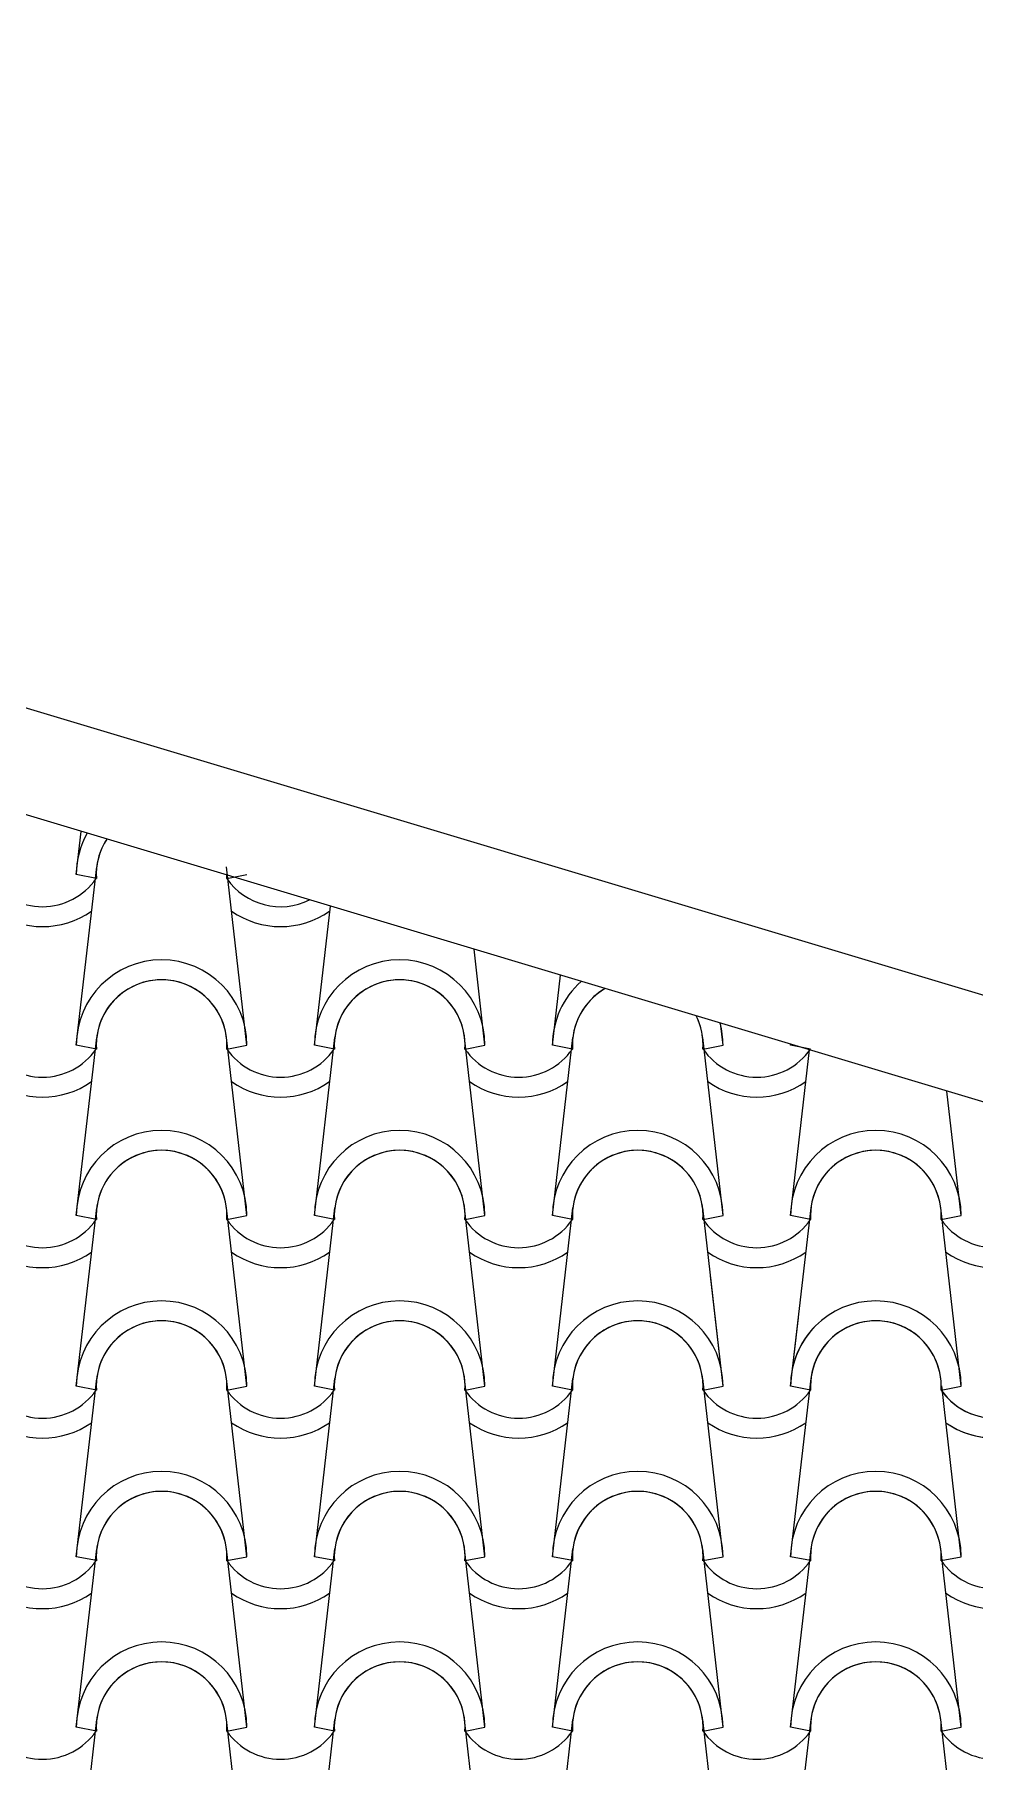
# Model space of a CAD drawing. Header units: millimetres. Extents: x -255 to 41745, y 236 to 29936.
# Drawn here: x 33497 to 34186, y 12735 to 14001 of the extents above; entities that cross this region are included whole.
import ezdxf

# ---------------------------------------------------------------- set-up
doc = ezdxf.new("R2010")
doc.units = ezdxf.units.MM
doc.layers.add('1', color=1, linetype='Continuous')
doc.layers.add('CALIDADES', color=7, linetype='Continuous')

# ---------------------------------------------------------------- blocks, each defined once
blk = doc.blocks.new('PP')
at = {"layer": '1'}
for p, q in [((1682.5, -537.5), (1686.1, -505.8)), ((1682.5, -662.5), (1697.5, -531.8)), ((1697.2, -540.4), (1682.5, -537.5)), ((1697.2, -540.4), (1682.5, -537.5)), ((1807.5, -662.5), (1792.6, -531.8)), ((1792.9, -540.4), (1807.5, -537.5)), ((1792.9, -540.4), (1807.5, -537.5)), ((1857, -662.5), (1868.7, -560.6)), ((1982, -662.5), (1974, -592.2)), ((2031.5, -662.5), (2037.4, -611.2)), ((1682.5, -787.5), (1697.5, -656.8)), ((1807.5, -787.5), (1792.6, -656.8)), ((1857, -787.5), (1872, -656.8)), ((1982, -787.5), (1967.1, -656.8)), ((2031.5, -787.5), (2046.5, -656.8)), ((2156.5, -787.5), (2141.6, -656.8)), ((2156.5, -662.5), (2154.7, -646.4)), ((1697.2, -665.4), (1682.5, -662.5)), ((1697.2, -665.4), (1682.5, -662.5)), ((1792.9, -665.4), (1807.5, -662.5)), ((1792.9, -665.4), (1807.5, -662.5)), ((1871.7, -665.4), (1857, -662.5)), ((1871.7, -665.4), (1857, -662.5)), ((1967.4, -665.4), (1982, -662.5)), ((1967.4, -665.4), (1982, -662.5)), ((2046.2, -665.4), (2031.5, -662.5)), ((2046.2, -665.4), (2031.5, -662.5)), ((2141.9, -665.4), (2156.5, -662.5)), ((2141.9, -665.4), (2156.5, -662.5)), ((2206, -662.5), (2206.1, -661.8)), ((2220.7, -665.4), (2206, -662.5)), ((2220.7, -665.4), (2206, -662.5)), ((2206, -787.5), (2219.9, -666)), ((2331, -787.5), (2320.6, -696.2)), ((1682.5, -912.5), (1697.5, -781.8)), ((1807.5, -912.5), (1792.6, -781.8)), ((1857, -912.5), (1872, -781.8)), ((1982, -912.5), (1967.1, -781.8)), ((2031.5, -912.5), (2046.5, -781.8)), ((2156.5, -912.5), (2141.6, -781.8)), ((2206, -912.5), (2221, -781.8)), ((2331, -912.5), (2316.1, -781.8)), ((1697.2, -790.4), (1682.5, -787.5)), ((1697.2, -790.4), (1682.5, -787.5)), ((1792.9, -790.4), (1807.5, -787.5)), ((1792.9, -790.4), (1807.5, -787.5)), ((1871.7, -790.4), (1857, -787.5)), ((1871.7, -790.4), (1857, -787.5)), ((1967.4, -790.4), (1982, -787.5)), ((1967.4, -790.4), (1982, -787.5)), ((2046.2, -790.4), (2031.5, -787.5)), ((2046.2, -790.4), (2031.5, -787.5)), ((2141.9, -790.4), (2156.5, -787.5)), ((2141.9, -790.4), (2156.5, -787.5)), ((2220.7, -790.4), (2206, -787.5)), ((2220.7, -790.4), (2206, -787.5)), ((2316.4, -790.4), (2331, -787.5)), ((2316.4, -790.4), (2331, -787.5)), ((2156.5, -912.5), (2147.3, -831.6)), ((2206, -912.5), (2211.8, -862.3)), ((1682.5, -1037.5), (1697.5, -906.8)), ((1807.5, -1037.5), (1792.6, -906.8)), ((1857, -1037.5), (1872, -906.8)), ((1982, -1037.5), (1967.1, -906.8)), ((2031.5, -1037.5), (2046.5, -906.8)), ((2156.5, -1037.5), (2141.6, -906.8)), ((2206, -1037.5), (2221, -906.8)), ((1697.2, -915.4), (1682.5, -912.5)), ((1697.2, -915.4), (1682.5, -912.5)), ((1697.2, -915.4), (1682.5, -912.5)), ((1697.2, -915.4), (1682.5, -912.5)), ((1792.9, -915.4), (1807.5, -912.5)), ((1792.9, -915.4), (1807.5, -912.5)), ((1792.9, -915.4), (1807.5, -912.5)), ((1792.9, -915.4), (1807.5, -912.5)), ((1871.7, -915.4), (1857, -912.5)), ((1871.7, -915.4), (1857, -912.5)), ((1871.7, -915.4), (1857, -912.5)), ((1871.7, -915.4), (1857, -912.5)), ((1967.4, -915.4), (1982, -912.5)), ((1967.4, -915.4), (1982, -912.5)), ((1967.4, -915.4), (1982, -912.5)), ((1967.4, -915.4), (1982, -912.5)), ((2046.2, -915.4), (2031.5, -912.5)), ((2046.2, -915.4), (2031.5, -912.5)), ((2046.2, -915.4), (2031.5, -912.5)), ((2046.2, -915.4), (2031.5, -912.5)), ((2141.9, -915.4), (2156.5, -912.5)), ((2141.9, -915.4), (2156.5, -912.5)), ((2141.9, -915.4), (2156.5, -912.5)), ((2141.9, -915.4), (2156.5, -912.5)), ((2220.7, -915.4), (2206, -912.5)), ((2220.7, -915.4), (2206, -912.5)), ((2220.7, -915.4), (2206, -912.5)), ((2220.7, -915.4), (2206, -912.5)), ((2316.4, -915.4), (2331, -912.5)), ((2316.4, -915.4), (2331, -912.5)), ((2316.4, -915.4), (2321.2, -914.5)), ((2316.4, -915.4), (2321.2, -914.5)), ((2331, -1037.5), (2316.8, -912.3)), ((1682.5, -1162.5), (1697.5, -1031.8)), ((1697.2, -1040.4), (1682.5, -1037.5)), ((1697.2, -1040.4), (1682.5, -1037.5)), ((1807.5, -1162.5), (1792.6, -1031.8)), ((1792.9, -1040.4), (1807.5, -1037.5)), ((1792.9, -1040.4), (1807.5, -1037.5)), ((1857, -1162.5), (1872, -1031.8)), ((1871.7, -1040.4), (1857, -1037.5)), ((1871.7, -1040.4), (1857, -1037.5)), ((1982, -1162.5), (1967.1, -1031.8)), ((1967.4, -1040.4), (1982, -1037.5)), ((1967.4, -1040.4), (1982, -1037.5)), ((2031.5, -1162.5), (2046.5, -1031.8)), ((2046.2, -1040.4), (2031.5, -1037.5)), ((2046.2, -1040.4), (2031.5, -1037.5)), ((2156.5, -1162.5), (2141.6, -1031.8)), ((2141.9, -1040.4), (2156.5, -1037.5)), ((2141.9, -1040.4), (2156.5, -1037.5)), ((2206, -1162.5), (2221, -1031.8)), ((2220.7, -1040.4), (2206, -1037.5)), ((2220.7, -1040.4), (2206, -1037.5)), ((2331, -1162.5), (2316.1, -1031.8)), ((2316.4, -1040.4), (2331, -1037.5)), ((2316.4, -1040.4), (2331, -1037.5)), ((1682.5, -1287.5), (1697.5, -1156.8)), ((1697.2, -1165.4), (1682.5, -1162.5)), ((1697.2, -1165.4), (1682.5, -1162.5)), ((1807.5, -1287.5), (1792.6, -1156.8)), ((1792.9, -1165.4), (1807.5, -1162.5)), ((1792.9, -1165.4), (1807.5, -1162.5)), ((1857, -1287.5), (1872, -1156.8)), ((1871.7, -1165.4), (1857, -1162.5)), ((1871.7, -1165.4), (1857, -1162.5)), ((1982, -1287.5), (1967.1, -1156.8)), ((1967.4, -1165.4), (1982, -1162.5)), ((1967.4, -1165.4), (1982, -1162.5)), ((2031.5, -1287.5), (2046.5, -1156.8)), ((2046.2, -1165.4), (2031.5, -1162.5)), ((2046.2, -1165.4), (2031.5, -1162.5)), ((2156.5, -1287.5), (2141.6, -1156.8)), ((2141.9, -1165.4), (2156.5, -1162.5)), ((2141.9, -1165.4), (2156.5, -1162.5)), ((2206, -1287.5), (2221, -1156.8)), ((2220.7, -1165.4), (2206, -1162.5)), ((2220.7, -1165.4), (2206, -1162.5)), ((2331, -1287.5), (2316.1, -1156.8)), ((2316.4, -1165.4), (2331, -1162.5)), ((2316.4, -1165.4), (2331, -1162.5))]:
    blk.add_line(p, q, dxfattribs=at)
for centre, radius, start, end in [((1745, -537.5), 62.5, 150.921, 180), ((1745, -537.5), 62.5, 150.921, 180), ((1745, -537.5), 47.9, 147.062, 183.5113), ((1745, -537.5), 47.9, 147.062, 183.5113), ((1745, -537.5), 47.9, 147.062, 173.162), ((1657.7, -513.1), 47.9, 214.756, 325.244), ((1657.7, -513.1), 47.9, 214.756, 325.244), ((1745, -537.5), 47.9, 356.4887, 359.5395), ((1745, -537.5), 47.9, 356.4887, 359.5395), ((1832.2, -513.1), 47.9, 214.756, 296.3617), ((1832.2, -513.1), 47.9, 214.756, 296.3617), ((1657.7, -513.1), 62.5, 234.9308, 305.0692), ((1832.2, -513.1), 62.5, 234.9308, 305.0692), ((1745, -662.5), 62.5, 0, 180), ((1745, -662.5), 62.5, 0, 180), ((1919.5, -662.5), 62.5, 0, 180), ((1919.5, -662.5), 62.5, 0, 180), ((1745, -662.5), 47.9, 356.4887, 183.5113), ((1745, -662.5), 47.9, 356.4887, 183.5113), ((1745, -662.5), 47.9, 6.838, 173.162), ((1919.5, -662.5), 47.9, 356.4887, 183.5113), ((1919.5, -662.5), 47.9, 356.4887, 183.5113), ((1919.5, -662.5), 47.9, 6.838, 173.162), ((2094, -662.5), 62.5, 131.6015, 180), ((2094, -662.5), 62.5, 131.6015, 180), ((2094, -662.5), 47.9, 120.035, 183.5113), ((2094, -662.5), 47.9, 120.035, 183.5113), ((2094, -662.5), 47.9, 120.035, 173.162), ((2094, -662.5), 47.9, 6.838, 26.5665), ((2094, -662.5), 47.9, 356.4887, 26.5665), ((2094, -662.5), 47.9, 356.4887, 26.5665), ((2094, -662.5), 62.5, 0, 15), ((2094, -662.5), 62.5, 0, 15), ((1657.7, -638.1), 47.9, 214.756, 325.244), ((1657.7, -638.1), 47.9, 214.756, 325.244), ((1832.2, -638.1), 47.9, 214.756, 325.244), ((1832.2, -638.1), 47.9, 214.756, 325.244), ((2006.7, -638.1), 47.9, 214.756, 325.244), ((2006.7, -638.1), 47.9, 214.756, 325.244), ((2181.2, -638.1), 47.9, 214.756, 325.244), ((2181.2, -638.1), 47.9, 214.756, 325.244), ((2268.5, -662.5), 62.5, 179.3719, 180), ((2268.5, -662.5), 62.5, 179.3719, 180), ((1657.7, -638.1), 62.5, 234.9308, 305.0692), ((1832.2, -638.1), 62.5, 234.9308, 305.0692), ((2006.7, -638.1), 62.5, 234.9308, 305.0692), ((2181.2, -638.1), 62.5, 234.9308, 305.0692), ((1745, -787.5), 62.5, 0, 180), ((1745, -787.5), 62.5, 0, 180), ((1919.5, -787.5), 62.5, 0, 180), ((1919.5, -787.5), 62.5, 0, 180), ((2094, -787.5), 62.5, 0, 180), ((2094, -787.5), 62.5, 0, 180), ((2268.5, -787.5), 62.5, 0, 180), ((2268.5, -787.5), 62.5, 0, 180), ((1745, -787.5), 47.9, 356.4887, 183.5113), ((1745, -787.5), 47.9, 356.4887, 183.5113), ((1745, -787.5), 47.9, 6.838, 173.162), ((1919.5, -787.5), 47.9, 356.4887, 183.5113), ((1919.5, -787.5), 47.9, 356.4887, 183.5113), ((1919.5, -787.5), 47.9, 6.838, 173.162), ((2094, -787.5), 47.9, 356.4887, 183.5113), ((2094, -787.5), 47.9, 356.4887, 183.5113), ((2094, -787.5), 47.9, 6.838, 173.162), ((2268.5, -787.5), 47.9, 356.4887, 183.5113), ((2268.5, -787.5), 47.9, 356.4887, 183.5113), ((2268.5, -787.5), 47.9, 6.838, 173.162), ((1657.7, -763.1), 47.9, 214.756, 325.244), ((1657.7, -763.1), 47.9, 214.756, 325.244), ((1832.2, -763.1), 47.9, 214.756, 325.244), ((1832.2, -763.1), 47.9, 214.756, 325.244), ((2006.7, -763.1), 47.9, 214.756, 325.244), ((2006.7, -763.1), 47.9, 214.756, 325.244), ((2181.2, -763.1), 47.9, 214.756, 325.244), ((2181.2, -763.1), 47.9, 214.756, 325.244), ((2355.7, -763.1), 47.9, 214.756, 325.244), ((2355.7, -763.1), 47.9, 214.756, 325.244), ((1657.7, -763.1), 62.5, 234.9308, 305.0692), ((1832.2, -763.1), 62.5, 234.9308, 305.0692), ((2006.7, -763.1), 62.5, 234.9308, 305.0692), ((2181.2, -763.1), 62.5, 234.9308, 305.0692), ((2355.7, -763.1), 62.5, 234.9308, 305.0692), ((1745, -912.5), 62.5, 0, 180), ((1745, -912.5), 62.5, 0, 180), ((1745, -912.5), 62.5, 0, 180), ((1745, -912.5), 62.5, 0, 180), ((1919.5, -912.5), 62.5, 0, 180), ((1919.5, -912.5), 62.5, 0, 180), ((1919.5, -912.5), 62.5, 0, 180), ((1919.5, -912.5), 62.5, 0, 180), ((2094, -912.5), 62.5, 0, 180), ((2094, -912.5), 62.5, 0, 180), ((2094, -912.5), 62.5, 0, 180), ((2094, -912.5), 62.5, 0, 180), ((2268.5, -912.5), 62.5, 0, 180), ((2268.5, -912.5), 62.5, 0, 180), ((1745, -912.5), 47.9, 356.4887, 183.5113), ((1745, -912.5), 47.9, 356.4887, 183.5113), ((1745, -912.5), 47.9, 356.4887, 183.5113), ((1745, -912.5), 47.9, 356.4887, 183.5113), ((1745, -912.5), 47.9, 6.838, 173.162), ((1745, -912.5), 47.9, 6.838, 173.162), ((1919.5, -912.5), 47.9, 356.4887, 183.5113), ((1919.5, -912.5), 47.9, 356.4887, 183.5113), ((1919.5, -912.5), 47.9, 356.4887, 183.5113), ((1919.5, -912.5), 47.9, 356.4887, 183.5113), ((1919.5, -912.5), 47.9, 6.838, 173.162), ((1919.5, -912.5), 47.9, 6.838, 173.162), ((2094, -912.5), 47.9, 356.4887, 183.5113), ((2094, -912.5), 47.9, 356.4887, 183.5113), ((2094, -912.5), 47.9, 356.4887, 183.5113), ((2094, -912.5), 47.9, 356.4887, 183.5113), ((2094, -912.5), 47.9, 6.838, 173.162), ((2094, -912.5), 47.9, 6.838, 173.162), ((2268.5, -912.5), 62.5, 135.0116, 180), ((2268.5, -912.5), 62.5, 135.0116, 180), ((2268.5, -912.5), 47.9, 356.4887, 183.5113), ((2268.5, -912.5), 47.9, 356.4887, 183.5113), ((2268.5, -912.5), 47.9, 6.838, 173.162), ((2268.5, -912.5), 47.9, 128.6934, 183.5113), ((2268.5, -912.5), 47.9, 128.6934, 183.5113), ((2268.5, -912.5), 47.9, 128.6934, 173.162), ((1657.7, -888.1), 47.9, 214.756, 325.244), ((1657.7, -888.1), 47.9, 214.756, 325.244), ((1657.7, -888.1), 47.9, 214.756, 325.244), ((1657.7, -888.1), 47.9, 214.756, 325.244), ((1832.2, -888.1), 47.9, 214.756, 325.244), ((1832.2, -888.1), 47.9, 214.756, 325.244), ((1832.2, -888.1), 47.9, 214.756, 325.244), ((1832.2, -888.1), 47.9, 214.756, 325.244), ((2006.7, -888.1), 47.9, 214.756, 325.244), ((2006.7, -888.1), 47.9, 214.756, 325.244), ((2006.7, -888.1), 47.9, 214.756, 325.244), ((2006.7, -888.1), 47.9, 214.756, 325.244), ((2181.2, -888.1), 47.9, 214.756, 325.244), ((2181.2, -888.1), 47.9, 214.756, 325.244), ((2181.2, -888.1), 47.9, 214.756, 325.244), ((2181.2, -888.1), 47.9, 214.756, 325.244), ((2268.5, -912.5), 47.9, 356.4887, 0.3703), ((2268.5, -912.5), 47.9, 356.4887, 0.3703), ((2355.7, -888.1), 47.9, 214.756, 280.8202), ((2355.7, -888.1), 47.9, 214.756, 280.8202), ((2355.7, -888.1), 47.9, 214.756, 325.244), ((2355.7, -888.1), 47.9, 214.756, 325.244), ((1657.7, -888.1), 62.5, 234.9308, 305.0692), ((1657.7, -888.1), 62.5, 234.9308, 305.0692), ((1832.2, -888.1), 62.5, 234.9308, 305.0692), ((1832.2, -888.1), 62.5, 234.9308, 305.0692), ((2006.7, -888.1), 62.5, 234.9308, 305.0692), ((2006.7, -888.1), 62.5, 234.9308, 305.0692), ((2181.2, -888.1), 62.5, 234.9308, 305.0692), ((2181.2, -888.1), 62.5, 234.9308, 305.0692), ((2355.7, -888.1), 62.5, 234.9308, 296.3638), ((2355.7, -888.1), 62.5, 234.9308, 305.0692), ((1745, -1037.5), 62.5, 0, 180), ((1745, -1037.5), 62.5, 0, 180), ((1919.5, -1037.5), 62.5, 0, 180), ((1919.5, -1037.5), 62.5, 0, 180), ((2094, -1037.5), 62.5, 0, 180), ((2094, -1037.5), 62.5, 0, 180), ((2268.5, -1037.5), 62.5, 0, 180), ((2268.5, -1037.5), 62.5, 0, 180), ((1745, -1037.5), 47.9, 356.4887, 183.5113), ((1745, -1037.5), 47.9, 356.4887, 183.5113), ((1745, -1037.5), 47.9, 6.838, 173.162), ((1919.5, -1037.5), 47.9, 356.4887, 183.5113), ((1919.5, -1037.5), 47.9, 356.4887, 183.5113), ((1919.5, -1037.5), 47.9, 6.838, 173.162), ((2094, -1037.5), 47.9, 356.4887, 183.5113), ((2094, -1037.5), 47.9, 356.4887, 183.5113), ((2094, -1037.5), 47.9, 6.838, 173.162), ((2268.5, -1037.5), 47.9, 356.4887, 183.5113), ((2268.5, -1037.5), 47.9, 356.4887, 183.5113), ((2268.5, -1037.5), 47.9, 6.838, 173.162), ((1657.7, -1013.1), 47.9, 214.756, 325.244), ((1657.7, -1013.1), 47.9, 214.756, 325.244), ((1832.2, -1013.1), 47.9, 214.756, 325.244), ((1832.2, -1013.1), 47.9, 214.756, 325.244), ((2006.7, -1013.1), 47.9, 214.756, 325.244), ((2006.7, -1013.1), 47.9, 214.756, 325.244), ((2181.2, -1013.1), 47.9, 214.756, 325.244), ((2181.2, -1013.1), 47.9, 214.756, 325.244), ((2355.7, -1013.1), 47.9, 214.756, 325.244), ((2355.7, -1013.1), 47.9, 214.756, 325.244), ((1657.7, -1013.1), 62.5, 234.9308, 305.0692), ((1832.2, -1013.1), 62.5, 234.9308, 305.0692), ((2006.7, -1013.1), 62.5, 234.9308, 305.0692), ((2181.2, -1013.1), 62.5, 234.9308, 305.0692), ((2355.7, -1013.1), 62.5, 234.9308, 305.0692), ((1745, -1162.5), 62.5, 0, 180), ((1745, -1162.5), 62.5, 0, 180), ((1919.5, -1162.5), 62.5, 0, 180), ((1919.5, -1162.5), 62.5, 0, 180), ((2094, -1162.5), 62.5, 0, 180), ((2094, -1162.5), 62.5, 0, 180), ((2268.5, -1162.5), 62.5, 0, 180), ((2268.5, -1162.5), 62.5, 0, 180), ((1745, -1162.5), 47.9, 356.4887, 183.5113), ((1745, -1162.5), 47.9, 356.4887, 183.5113), ((1745, -1162.5), 47.9, 6.838, 173.162), ((1919.5, -1162.5), 47.9, 356.4887, 183.5113), ((1919.5, -1162.5), 47.9, 356.4887, 183.5113), ((1919.5, -1162.5), 47.9, 6.838, 173.162), ((2094, -1162.5), 47.9, 356.4887, 183.5113), ((2094, -1162.5), 47.9, 356.4887, 183.5113), ((2094, -1162.5), 47.9, 6.838, 173.162), ((2268.5, -1162.5), 47.9, 356.4887, 183.5113), ((2268.5, -1162.5), 47.9, 356.4887, 183.5113), ((2268.5, -1162.5), 47.9, 6.838, 173.162), ((1657.7, -1138.1), 47.9, 214.756, 325.244), ((1657.7, -1138.1), 47.9, 214.756, 325.244), ((1832.2, -1138.1), 47.9, 214.756, 325.244), ((1832.2, -1138.1), 47.9, 214.756, 325.244), ((2006.7, -1138.1), 47.9, 214.756, 325.244), ((2006.7, -1138.1), 47.9, 214.756, 325.244), ((2181.2, -1138.1), 47.9, 214.756, 325.244), ((2181.2, -1138.1), 47.9, 214.756, 325.244), ((2355.7, -1138.1), 47.9, 214.756, 325.244), ((2355.7, -1138.1), 47.9, 214.756, 325.244)]:
    blk.add_arc(centre, radius, start, end, dxfattribs=at)

msp = doc.modelspace()

# ---------------------------------------------------------------- linework, layer by layer
at = {"layer": 'CALIDADES'}
for p, q in [((38313.3, 12060.6), (31844.9, 14001.1)), ((38291.7, 11988.8), (31844.9, 13922.8))]:
    msp.add_line(p, q, dxfattribs=at)

# ---------------------------------------------------------------- block references
msp.add_blockref('PP', (31844.9, 13922.8), dxfattribs=at)

doc.saveas('drawing.dxf')
